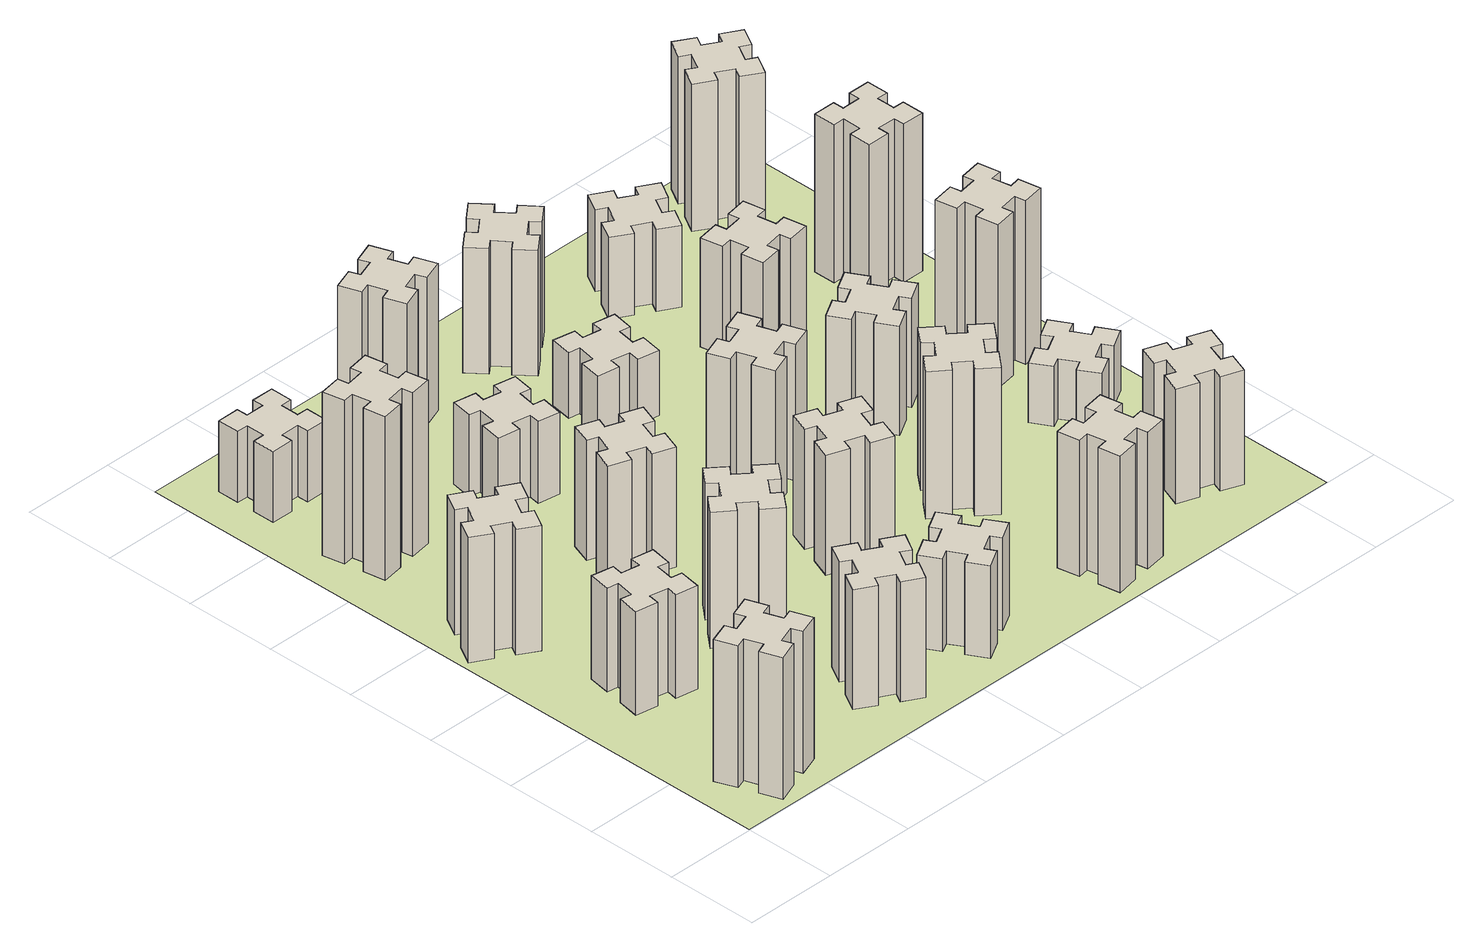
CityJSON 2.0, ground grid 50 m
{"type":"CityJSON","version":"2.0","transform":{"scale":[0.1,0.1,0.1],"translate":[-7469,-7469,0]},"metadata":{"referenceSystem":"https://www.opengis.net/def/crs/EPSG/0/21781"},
"CityObjects":{
"building1":{"type":"Building","attributes":{"class":"1000","function":"1000","usage":"1000","yearOfConstruction":2016,"roofType":"1000","measuredHeight":78,"storeysAboveGround":30,"storeysBelowGround":0},"geometry":[{"type":"Solid","lod":"1","boundaries":[[[[0,1,2,3,4,5,6,7,8,9,10,11,12,13,14,15,16,17,18,19]],[[17,16,20,21]],[[16,15,22,20]],[[15,14,23,22]],[[14,13,24,23]],[[13,12,25,24]],[[12,11,26,25]],[[11,10,27,26]],[[10,9,28,27]],[[9,8,29,28]],[[8,7,30,29]],[[7,6,31,30]],[[6,5,32,31]],[[5,4,33,32]],[[4,3,34,33]],[[3,2,35,34]],[[2,1,36,35]],[[1,0,37,36]],[[0,19,38,37]],[[19,18,39,38]],[[18,17,21,39]],[[24,25,26,27,28,29,30,31,32,33,34,35,36,37,38,39,21,20,22,23]]]]}]},
"building2":{"type":"Building","attributes":{"class":"1000","function":"1000","usage":"1000","yearOfConstruction":2016,"roofType":"1000","measuredHeight":57,"storeysAboveGround":30,"storeysBelowGround":0},"geometry":[{"type":"Solid","lod":"1","boundaries":[[[[40,41,42,43,44,45,46,47,48,49,50,51,52,53,54,55,56,57,58,59]],[[57,56,60,61]],[[56,55,62,60]],[[55,54,63,62]],[[54,53,64,63]],[[53,52,65,64]],[[52,51,66,65]],[[51,50,67,66]],[[50,49,68,67]],[[49,48,69,68]],[[48,47,70,69]],[[47,46,71,70]],[[46,45,72,71]],[[45,44,73,72]],[[44,43,74,73]],[[43,42,75,74]],[[42,41,76,75]],[[41,40,77,76]],[[40,59,78,77]],[[59,58,79,78]],[[58,57,61,79]],[[64,65,66,67,68,69,70,71,72,73,74,75,76,77,78,79,61,60,62,63]]]]}]},
"building3":{"type":"Building","attributes":{"class":"1000","function":"1000","usage":"1000","yearOfConstruction":2016,"roofType":"1000","measuredHeight":69,"storeysAboveGround":30,"storeysBelowGround":0},"geometry":[{"type":"Solid","lod":"1","boundaries":[[[[80,81,82,83,84,85,86,87,88,89,90,91,92,93,94,95,96,97,98,99]],[[97,96,100,101]],[[96,95,102,100]],[[95,94,103,102]],[[94,93,104,103]],[[93,92,105,104]],[[92,91,106,105]],[[91,90,107,106]],[[90,89,108,107]],[[89,88,109,108]],[[88,87,110,109]],[[87,86,111,110]],[[86,85,112,111]],[[85,84,113,112]],[[84,83,114,113]],[[83,82,115,114]],[[82,81,116,115]],[[81,80,117,116]],[[80,99,118,117]],[[99,98,119,118]],[[98,97,101,119]],[[104,105,106,107,108,109,110,111,112,113,114,115,116,117,118,119,101,100,102,103]]]]}]},
"building4":{"type":"Building","attributes":{"class":"1000","function":"1000","usage":"1000","yearOfConstruction":2016,"roofType":"1000","measuredHeight":90,"storeysAboveGround":30,"storeysBelowGround":0},"geometry":[{"type":"Solid","lod":"1","boundaries":[[[[120,121,122,123,124,125,126,127,128,129,130,131,132,133,134,135,136,137,138,139]],[[137,136,140,141]],[[136,135,142,140]],[[135,134,143,142]],[[134,133,144,143]],[[133,132,145,144]],[[132,131,146,145]],[[131,130,147,146]],[[130,129,148,147]],[[129,128,149,148]],[[128,127,150,149]],[[127,126,151,150]],[[126,125,152,151]],[[125,124,153,152]],[[124,123,154,153]],[[123,122,155,154]],[[122,121,156,155]],[[121,120,157,156]],[[120,139,158,157]],[[139,138,159,158]],[[138,137,141,159]],[[144,145,146,147,148,149,150,151,152,153,154,155,156,157,158,159,141,140,142,143]]]]}]},
"building5":{"type":"Building","attributes":{"class":"1000","function":"1000","usage":"1000","yearOfConstruction":2016,"roofType":"1000","measuredHeight":66,"storeysAboveGround":30,"storeysBelowGround":0},"geometry":[{"type":"Solid","lod":"1","boundaries":[[[[160,161,162,163,164,165,166,167,168,169,170,171,172,173,174,175,176,177,178,179]],[[177,176,180,181]],[[176,175,182,180]],[[175,174,183,182]],[[174,173,184,183]],[[173,172,185,184]],[[172,171,186,185]],[[171,170,187,186]],[[170,169,188,187]],[[169,168,189,188]],[[168,167,190,189]],[[167,166,191,190]],[[166,165,192,191]],[[165,164,193,192]],[[164,163,194,193]],[[163,162,195,194]],[[162,161,196,195]],[[161,160,197,196]],[[160,179,198,197]],[[179,178,199,198]],[[178,177,181,199]],[[184,185,186,187,188,189,190,191,192,193,194,195,196,197,198,199,181,180,182,183]]]]}]},
"building6":{"type":"Building","attributes":{"class":"1000","function":"1000","usage":"1000","yearOfConstruction":2016,"roofType":"1000","measuredHeight":39,"storeysAboveGround":30,"storeysBelowGround":0},"geometry":[{"type":"Solid","lod":"1","boundaries":[[[[200,201,202,203,204,205,206,207,208,209,210,211,212,213,214,215,216,217,218,219]],[[217,216,220,221]],[[216,215,222,220]],[[215,214,223,222]],[[214,213,224,223]],[[213,212,225,224]],[[212,211,226,225]],[[211,210,227,226]],[[210,209,228,227]],[[209,208,229,228]],[[208,207,230,229]],[[207,206,231,230]],[[206,205,232,231]],[[205,204,233,232]],[[204,203,234,233]],[[203,202,235,234]],[[202,201,236,235]],[[201,200,237,236]],[[200,219,238,237]],[[219,218,239,238]],[[218,217,221,239]],[[224,225,226,227,228,229,230,231,232,233,234,235,236,237,238,239,221,220,222,223]]]]}]},
"building7":{"type":"Building","attributes":{"class":"1000","function":"1000","usage":"1000","yearOfConstruction":2016,"roofType":"1000","measuredHeight":75,"storeysAboveGround":30,"storeysBelowGround":0},"geometry":[{"type":"Solid","lod":"1","boundaries":[[[[240,241,242,243,244,245,246,247,248,249,250,251,252,253,254,255,256,257,258,259]],[[257,256,260,261]],[[256,255,262,260]],[[255,254,263,262]],[[254,253,264,263]],[[253,252,265,264]],[[252,251,266,265]],[[251,250,267,266]],[[250,249,268,267]],[[249,248,269,268]],[[248,247,270,269]],[[247,246,271,270]],[[246,245,272,271]],[[245,244,273,272]],[[244,243,274,273]],[[243,242,275,274]],[[242,241,276,275]],[[241,240,277,276]],[[240,259,278,277]],[[259,258,279,278]],[[258,257,261,279]],[[264,265,266,267,268,269,270,271,272,273,274,275,276,277,278,279,261,260,262,263]]]]}]},
"building8":{"type":"Building","attributes":{"class":"1000","function":"1000","usage":"1000","yearOfConstruction":2016,"roofType":"1000","measuredHeight":66,"storeysAboveGround":30,"storeysBelowGround":0},"geometry":[{"type":"Solid","lod":"1","boundaries":[[[[280,281,282,283,284,285,286,287,288,289,290,291,292,293,294,295,296,297,298,299]],[[297,296,300,301]],[[296,295,302,300]],[[295,294,303,302]],[[294,293,304,303]],[[293,292,305,304]],[[292,291,306,305]],[[291,290,307,306]],[[290,289,308,307]],[[289,288,309,308]],[[288,287,310,309]],[[287,286,311,310]],[[286,285,312,311]],[[285,284,313,312]],[[284,283,314,313]],[[283,282,315,314]],[[282,281,316,315]],[[281,280,317,316]],[[280,299,318,317]],[[299,298,319,318]],[[298,297,301,319]],[[304,305,306,307,308,309,310,311,312,313,314,315,316,317,318,319,301,300,302,303]]]]}]},
"building9":{"type":"Building","attributes":{"class":"1000","function":"1000","usage":"1000","yearOfConstruction":2016,"roofType":"1000","measuredHeight":51,"storeysAboveGround":30,"storeysBelowGround":0},"geometry":[{"type":"Solid","lod":"1","boundaries":[[[[320,321,322,323,324,325,326,327,328,329,330,331,332,333,334,335,336,337,338,339]],[[337,336,340,341]],[[336,335,342,340]],[[335,334,343,342]],[[334,333,344,343]],[[333,332,345,344]],[[332,331,346,345]],[[331,330,347,346]],[[330,329,348,347]],[[329,328,349,348]],[[328,327,350,349]],[[327,326,351,350]],[[326,325,352,351]],[[325,324,353,352]],[[324,323,354,353]],[[323,322,355,354]],[[322,321,356,355]],[[321,320,357,356]],[[320,339,358,357]],[[339,338,359,358]],[[338,337,341,359]],[[344,345,346,347,348,349,350,351,352,353,354,355,356,357,358,359,341,340,342,343]]]]}]},
"building10":{"type":"Building","attributes":{"class":"1000","function":"1000","usage":"1000","yearOfConstruction":2016,"roofType":"1000","measuredHeight":45,"storeysAboveGround":30,"storeysBelowGround":0},"geometry":[{"type":"Solid","lod":"1","boundaries":[[[[360,361,362,363,364,365,366,367,368,369,370,371,372,373,374,375,376,377,378,379]],[[377,376,380,381]],[[376,375,382,380]],[[375,374,383,382]],[[374,373,384,383]],[[373,372,385,384]],[[372,371,386,385]],[[371,370,387,386]],[[370,369,388,387]],[[369,368,389,388]],[[368,367,390,389]],[[367,366,391,390]],[[366,365,392,391]],[[365,364,393,392]],[[364,363,394,393]],[[363,362,395,394]],[[362,361,396,395]],[[361,360,397,396]],[[360,379,398,397]],[[379,378,399,398]],[[378,377,381,399]],[[384,385,386,387,388,389,390,391,392,393,394,395,396,397,398,399,381,380,382,383]]]]}]},
"building11":{"type":"Building","attributes":{"class":"1000","function":"1000","usage":"1000","yearOfConstruction":2016,"roofType":"1000","measuredHeight":81,"storeysAboveGround":30,"storeysBelowGround":0},"geometry":[{"type":"Solid","lod":"1","boundaries":[[[[400,401,402,403,404,405,406,407,408,409,410,411,412,413,414,415,416,417,418,419]],[[417,416,420,421]],[[416,415,422,420]],[[415,414,423,422]],[[414,413,424,423]],[[413,412,425,424]],[[412,411,426,425]],[[411,410,427,426]],[[410,409,428,427]],[[409,408,429,428]],[[408,407,430,429]],[[407,406,431,430]],[[406,405,432,431]],[[405,404,433,432]],[[404,403,434,433]],[[403,402,435,434]],[[402,401,436,435]],[[401,400,437,436]],[[400,419,438,437]],[[419,418,439,438]],[[418,417,421,439]],[[424,425,426,427,428,429,430,431,432,433,434,435,436,437,438,439,421,420,422,423]]]]}]},
"building12":{"type":"Building","attributes":{"class":"1000","function":"1000","usage":"1000","yearOfConstruction":2016,"roofType":"1000","measuredHeight":66,"storeysAboveGround":30,"storeysBelowGround":0},"geometry":[{"type":"Solid","lod":"1","boundaries":[[[[440,441,442,443,444,445,446,447,448,449,450,451,452,453,454,455,456,457,458,459]],[[457,456,460,461]],[[456,455,462,460]],[[455,454,463,462]],[[454,453,464,463]],[[453,452,465,464]],[[452,451,466,465]],[[451,450,467,466]],[[450,449,468,467]],[[449,448,469,468]],[[448,447,470,469]],[[447,446,471,470]],[[446,445,472,471]],[[445,444,473,472]],[[444,443,474,473]],[[443,442,475,474]],[[442,441,476,475]],[[441,440,477,476]],[[440,459,478,477]],[[459,458,479,478]],[[458,457,461,479]],[[464,465,466,467,468,469,470,471,472,473,474,475,476,477,478,479,461,460,462,463]]]]}]},
"building13":{"type":"Building","attributes":{"class":"1000","function":"1000","usage":"1000","yearOfConstruction":2016,"roofType":"1000","measuredHeight":75,"storeysAboveGround":30,"storeysBelowGround":0},"geometry":[{"type":"Solid","lod":"1","boundaries":[[[[480,481,482,483,484,485,486,487,488,489,490,491,492,493,494,495,496,497,498,499]],[[497,496,500,501]],[[496,495,502,500]],[[495,494,503,502]],[[494,493,504,503]],[[493,492,505,504]],[[492,491,506,505]],[[491,490,507,506]],[[490,489,508,507]],[[489,488,509,508]],[[488,487,510,509]],[[487,486,511,510]],[[486,485,512,511]],[[485,484,513,512]],[[484,483,514,513]],[[483,482,515,514]],[[482,481,516,515]],[[481,480,517,516]],[[480,499,518,517]],[[499,498,519,518]],[[498,497,501,519]],[[504,505,506,507,508,509,510,511,512,513,514,515,516,517,518,519,501,500,502,503]]]]}]},
"building14":{"type":"Building","attributes":{"class":"1000","function":"1000","usage":"1000","yearOfConstruction":2016,"roofType":"1000","measuredHeight":36,"storeysAboveGround":30,"storeysBelowGround":0},"geometry":[{"type":"Solid","lod":"1","boundaries":[[[[520,521,522,523,524,525,526,527,528,529,530,531,532,533,534,535,536,537,538,539]],[[537,536,540,541]],[[536,535,542,540]],[[535,534,543,542]],[[534,533,544,543]],[[533,532,545,544]],[[532,531,546,545]],[[531,530,547,546]],[[530,529,548,547]],[[529,528,549,548]],[[528,527,550,549]],[[527,526,551,550]],[[526,525,552,551]],[[525,524,553,552]],[[524,523,554,553]],[[523,522,555,554]],[[522,521,556,555]],[[521,520,557,556]],[[520,539,558,557]],[[539,538,559,558]],[[538,537,541,559]],[[544,545,546,547,548,549,550,551,552,553,554,555,556,557,558,559,541,540,542,543]]]]}]},
"building15":{"type":"Building","attributes":{"class":"1000","function":"1000","usage":"1000","yearOfConstruction":2016,"roofType":"1000","measuredHeight":75,"storeysAboveGround":30,"storeysBelowGround":0},"geometry":[{"type":"Solid","lod":"1","boundaries":[[[[560,561,562,563,564,565,566,567,568,569,570,571,572,573,574,575,576,577,578,579]],[[577,576,580,581]],[[576,575,582,580]],[[575,574,583,582]],[[574,573,584,583]],[[573,572,585,584]],[[572,571,586,585]],[[571,570,587,586]],[[570,569,588,587]],[[569,568,589,588]],[[568,567,590,589]],[[567,566,591,590]],[[566,565,592,591]],[[565,564,593,592]],[[564,563,594,593]],[[563,562,595,594]],[[562,561,596,595]],[[561,560,597,596]],[[560,579,598,597]],[[579,578,599,598]],[[578,577,581,599]],[[584,585,586,587,588,589,590,591,592,593,594,595,596,597,598,599,581,580,582,583]]]]}]},
"building16":{"type":"Building","attributes":{"class":"1000","function":"1000","usage":"1000","yearOfConstruction":2016,"roofType":"1000","measuredHeight":81,"storeysAboveGround":30,"storeysBelowGround":0},"geometry":[{"type":"Solid","lod":"1","boundaries":[[[[600,601,602,603,604,605,606,607,608,609,610,611,612,613,614,615,616,617,618,619]],[[617,616,620,621]],[[616,615,622,620]],[[615,614,623,622]],[[614,613,624,623]],[[613,612,625,624]],[[612,611,626,625]],[[611,610,627,626]],[[610,609,628,627]],[[609,608,629,628]],[[608,607,630,629]],[[607,606,631,630]],[[606,605,632,631]],[[605,604,633,632]],[[604,603,634,633]],[[603,602,635,634]],[[602,601,636,635]],[[601,600,637,636]],[[600,619,638,637]],[[619,618,639,638]],[[618,617,621,639]],[[624,625,626,627,628,629,630,631,632,633,634,635,636,637,638,639,621,620,622,623]]]]}]},
"building17":{"type":"Building","attributes":{"class":"1000","function":"1000","usage":"1000","yearOfConstruction":2016,"roofType":"1000","measuredHeight":69,"storeysAboveGround":30,"storeysBelowGround":0},"geometry":[{"type":"Solid","lod":"1","boundaries":[[[[640,641,642,643,644,645,646,647,648,649,650,651,652,653,654,655,656,657,658,659]],[[657,656,660,661]],[[656,655,662,660]],[[655,654,663,662]],[[654,653,664,663]],[[653,652,665,664]],[[652,651,666,665]],[[651,650,667,666]],[[650,649,668,667]],[[649,648,669,668]],[[648,647,670,669]],[[647,646,671,670]],[[646,645,672,671]],[[645,644,673,672]],[[644,643,674,673]],[[643,642,675,674]],[[642,641,676,675]],[[641,640,677,676]],[[640,659,678,677]],[[659,658,679,678]],[[658,657,661,679]],[[664,665,666,667,668,669,670,671,672,673,674,675,676,677,678,679,661,660,662,663]]]]}]},
"building18":{"type":"Building","attributes":{"class":"1000","function":"1000","usage":"1000","yearOfConstruction":2016,"roofType":"1000","measuredHeight":60,"storeysAboveGround":30,"storeysBelowGround":0},"geometry":[{"type":"Solid","lod":"1","boundaries":[[[[680,681,682,683,684,685,686,687,688,689,690,691,692,693,694,695,696,697,698,699]],[[697,696,700,701]],[[696,695,702,700]],[[695,694,703,702]],[[694,693,704,703]],[[693,692,705,704]],[[692,691,706,705]],[[691,690,707,706]],[[690,689,708,707]],[[689,688,709,708]],[[688,687,710,709]],[[687,686,711,710]],[[686,685,712,711]],[[685,684,713,712]],[[684,683,714,713]],[[683,682,715,714]],[[682,681,716,715]],[[681,680,717,716]],[[680,699,718,717]],[[699,698,719,718]],[[698,697,701,719]],[[704,705,706,707,708,709,710,711,712,713,714,715,716,717,718,719,701,700,702,703]]]]}]},
"building19":{"type":"Building","attributes":{"class":"1000","function":"1000","usage":"1000","yearOfConstruction":2016,"roofType":"1000","measuredHeight":60,"storeysAboveGround":30,"storeysBelowGround":0},"geometry":[{"type":"Solid","lod":"1","boundaries":[[[[720,721,722,723,724,725,726,727,728,729,730,731,732,733,734,735,736,737,738,739]],[[737,736,740,741]],[[736,735,742,740]],[[735,734,743,742]],[[734,733,744,743]],[[733,732,745,744]],[[732,731,746,745]],[[731,730,747,746]],[[730,729,748,747]],[[729,728,749,748]],[[728,727,750,749]],[[727,726,751,750]],[[726,725,752,751]],[[725,724,753,752]],[[724,723,754,753]],[[723,722,755,754]],[[722,721,756,755]],[[721,720,757,756]],[[720,739,758,757]],[[739,738,759,758]],[[738,737,741,759]],[[744,745,746,747,748,749,750,751,752,753,754,755,756,757,758,759,741,740,742,743]]]]}]},
"building20":{"type":"Building","attributes":{"class":"1000","function":"1000","usage":"1000","yearOfConstruction":2016,"roofType":"1000","measuredHeight":63,"storeysAboveGround":30,"storeysBelowGround":0},"geometry":[{"type":"Solid","lod":"1","boundaries":[[[[760,761,762,763,764,765,766,767,768,769,770,771,772,773,774,775,776,777,778,779]],[[777,776,780,781]],[[776,775,782,780]],[[775,774,783,782]],[[774,773,784,783]],[[773,772,785,784]],[[772,771,786,785]],[[771,770,787,786]],[[770,769,788,787]],[[769,768,789,788]],[[768,767,790,789]],[[767,766,791,790]],[[766,765,792,791]],[[765,764,793,792]],[[764,763,794,793]],[[763,762,795,794]],[[762,761,796,795]],[[761,760,797,796]],[[760,779,798,797]],[[779,778,799,798]],[[778,777,781,799]],[[784,785,786,787,788,789,790,791,792,793,794,795,796,797,798,799,781,780,782,783]]]]}]},
"building21":{"type":"Building","attributes":{"class":"1000","function":"1000","usage":"1000","yearOfConstruction":2016,"roofType":"1000","measuredHeight":45,"storeysAboveGround":30,"storeysBelowGround":0},"geometry":[{"type":"Solid","lod":"1","boundaries":[[[[800,801,802,803,804,805,806,807,808,809,810,811,812,813,814,815,816,817,818,819]],[[817,816,820,821]],[[816,815,822,820]],[[815,814,823,822]],[[814,813,824,823]],[[813,812,825,824]],[[812,811,826,825]],[[811,810,827,826]],[[810,809,828,827]],[[809,808,829,828]],[[808,807,830,829]],[[807,806,831,830]],[[806,805,832,831]],[[805,804,833,832]],[[804,803,834,833]],[[803,802,835,834]],[[802,801,836,835]],[[801,800,837,836]],[[800,819,838,837]],[[819,818,839,838]],[[818,817,821,839]],[[824,825,826,827,828,829,830,831,832,833,834,835,836,837,838,839,821,820,822,823]]]]}]},
"building22":{"type":"Building","attributes":{"class":"1000","function":"1000","usage":"1000","yearOfConstruction":2016,"roofType":"1000","measuredHeight":33,"storeysAboveGround":30,"storeysBelowGround":0},"geometry":[{"type":"Solid","lod":"1","boundaries":[[[[840,841,842,843,844,845,846,847,848,849,850,851,852,853,854,855,856,857,858,859]],[[857,856,860,861]],[[856,855,862,860]],[[855,854,863,862]],[[854,853,864,863]],[[853,852,865,864]],[[852,851,866,865]],[[851,850,867,866]],[[850,849,868,867]],[[849,848,869,868]],[[848,847,870,869]],[[847,846,871,870]],[[846,845,872,871]],[[845,844,873,872]],[[844,843,874,873]],[[843,842,875,874]],[[842,841,876,875]],[[841,840,877,876]],[[840,859,878,877]],[[859,858,879,878]],[[858,857,861,879]],[[864,865,866,867,868,869,870,871,872,873,874,875,876,877,878,879,861,860,862,863]]]]}]},
"building23":{"type":"Building","attributes":{"class":"1000","function":"1000","usage":"1000","yearOfConstruction":2016,"roofType":"1000","measuredHeight":90,"storeysAboveGround":30,"storeysBelowGround":0},"geometry":[{"type":"Solid","lod":"1","boundaries":[[[[880,881,882,883,884,885,886,887,888,889,890,891,892,893,894,895,896,897,898,899]],[[897,896,900,901]],[[896,895,902,900]],[[895,894,903,902]],[[894,893,904,903]],[[893,892,905,904]],[[892,891,906,905]],[[891,890,907,906]],[[890,889,908,907]],[[889,888,909,908]],[[888,887,910,909]],[[887,886,911,910]],[[886,885,912,911]],[[885,884,913,912]],[[884,883,914,913]],[[883,882,915,914]],[[882,881,916,915]],[[881,880,917,916]],[[880,899,918,917]],[[899,898,919,918]],[[898,897,901,919]],[[904,905,906,907,908,909,910,911,912,913,914,915,916,917,918,919,901,900,902,903]]]]}]},
"building24":{"type":"Building","attributes":{"class":"1000","function":"1000","usage":"1000","yearOfConstruction":2016,"roofType":"1000","measuredHeight":87,"storeysAboveGround":30,"storeysBelowGround":0},"geometry":[{"type":"Solid","lod":"1","boundaries":[[[[920,921,922,923,924,925,926,927,928,929,930,931,932,933,934,935,936,937,938,939]],[[937,936,940,941]],[[936,935,942,940]],[[935,934,943,942]],[[934,933,944,943]],[[933,932,945,944]],[[932,931,946,945]],[[931,930,947,946]],[[930,929,948,947]],[[929,928,949,948]],[[928,927,950,949]],[[927,926,951,950]],[[926,925,952,951]],[[925,924,953,952]],[[924,923,954,953]],[[923,922,955,954]],[[922,921,956,955]],[[921,920,957,956]],[[920,939,958,957]],[[939,938,959,958]],[[938,937,941,959]],[[944,945,946,947,948,949,950,951,952,953,954,955,956,957,958,959,941,940,942,943]]]]}]},
"building25":{"type":"Building","attributes":{"class":"1000","function":"1000","usage":"1000","yearOfConstruction":2016,"roofType":"1000","measuredHeight":81,"storeysAboveGround":30,"storeysBelowGround":0},"geometry":[{"type":"Solid","lod":"1","boundaries":[[[[960,961,962,963,964,965,966,967,968,969,970,971,972,973,974,975,976,977,978,979]],[[977,976,980,981]],[[976,975,982,980]],[[975,974,983,982]],[[974,973,984,983]],[[973,972,985,984]],[[972,971,986,985]],[[971,970,987,986]],[[970,969,988,987]],[[969,968,989,988]],[[968,967,990,989]],[[967,966,991,990]],[[966,965,992,991]],[[965,964,993,992]],[[964,963,994,993]],[[963,962,995,994]],[[962,961,996,995]],[[961,960,997,996]],[[960,979,998,997]],[[979,978,999,998]],[[978,977,981,999]],[[984,985,986,987,988,989,990,991,992,993,994,995,996,997,998,999,981,980,982,983]]]]}]},
"landuse1":{"type":"LandUse","attributes":{"name":"plot1","function":"1010"},"geometry":[{"type":"MultiSurface","lod":"1","boundaries":[[[1000,1001,1002,1003]]]}]}
},
"vertices":[
[385,396,0],[291,362,0],[270,418,0],[157,377,0],[199,264,0],[255,285,0],[289,191,0],[233,170,0],[274,57,0],[387,99,0],[366,155,0],[460,189,0],[480,133,0],[593,174,0],[552,287,0],[496,266,0],[462,360,0],[518,380,0],[477,493,0],[364,452,0],[462,360,780],[518,380,780],[496,266,780],[552,287,780],[593,174,780],[480,133,780],[460,189,780],[366,155,780],[387,99,780],[274,57,780],[233,170,780],[289,191,780],[255,285,780],[199,264,780],[157,377,780],[270,418,780],[291,362,780],[385,396,780],[364,452,780],[477,493,780],
[407,1016,0],[505,998,0],[495,939,0],[613,918,0],[634,1037,0],[575,1047,0],[592,1145,0],[651,1135,0],[672,1253,0],[554,1274,0],[544,1215,0],[445,1232,0],[456,1291,0],[337,1312,0],[317,1194,0],[376,1184,0],[358,1085,0],[299,1096,0],[278,977,0],[397,957,0],[358,1085,570],[299,1096,570],[376,1184,570],[317,1194,570],[337,1312,570],[456,1291,570],[445,1232,570],[544,1215,570],[554,1274,570],[672,1253,570],[651,1135,570],[592,1145,570],[575,1047,570],[634,1037,570],[613,918,570],[495,939,570],[505,998,570],[407,1016,570],[397,957,570],[278,977,570],
[374,1926,0],[287,1976,0],[317,2028,0],[213,2088,0],[153,1984,0],[205,1954,0],[155,1867,0],[103,1897,0],[43,1793,0],[147,1733,0],[177,1785,0],[264,1735,0],[234,1683,0],[338,1623,0],[398,1727,0],[346,1757,0],[396,1844,0],[448,1814,0],[508,1918,0],[404,1978,0],[396,1844,690],[448,1814,690],[346,1757,690],[398,1727,690],[338,1623,690],[234,1683,690],[264,1735,690],[177,1785,690],[147,1733,690],[43,1793,690],[103,1897,690],[155,1867,690],[205,1954,690],[153,1984,690],[213,2088,690],[317,2028,690],[287,1976,690],[374,1926,690],[404,1978,690],[508,1918,690],
[405,2812,0],[307,2795,0],[297,2854,0],[178,2833,0],[199,2715,0],[258,2725,0],[276,2627,0],[217,2617,0],[237,2498,0],[356,2519,0],[345,2578,0],[444,2596,0],[454,2537,0],[572,2557,0],[551,2676,0],[492,2665,0],[475,2764,0],[534,2774,0],[513,2892,0],[395,2871,0],[475,2764,900],[534,2774,900],[492,2665,900],[551,2676,900],[572,2557,900],[454,2537,900],[444,2596,900],[345,2578,900],[356,2519,900],[237,2498,900],[217,2617,900],[276,2627,900],[258,2725,900],[199,2715,900],[178,2833,900],[297,2854,900],[307,2795,900],[405,2812,900],[395,2871,900],[513,2892,900],
[1286,277,0],[1336,364,0],[1388,334,0],[1448,438,0],[1344,498,0],[1314,446,0],[1227,496,0],[1257,548,0],[1153,608,0],[1093,504,0],[1145,474,0],[1095,387,0],[1043,417,0],[983,313,0],[1087,253,0],[1117,305,0],[1204,255,0],[1174,203,0],[1278,143,0],[1338,247,0],[1204,255,660],[1174,203,660],[1117,305,660],[1087,253,660],[983,313,660],[1043,417,660],[1095,387,660],[1145,474,660],[1093,504,660],[1153,608,660],[1257,548,660],[1227,496,660],[1314,446,660],[1344,498,660],[1448,438,660],[1388,334,660],[1336,364,660],[1286,277,660],[1338,247,660],[1278,143,660],
[265,3385,0],[265,3285,0],[205,3285,0],[205,3165,0],[325,3165,0],[325,3225,0],[425,3225,0],[425,3165,0],[545,3165,0],[545,3285,0],[485,3285,0],[485,3385,0],[545,3385,0],[545,3505,0],[425,3505,0],[425,3445,0],[325,3445,0],[325,3505,0],[205,3505,0],[205,3385,0],[325,3445,390],[325,3505,390],[425,3445,390],[425,3505,390],[545,3505,390],[545,3385,390],[485,3385,390],[485,3285,390],[545,3285,390],[545,3165,390],[425,3165,390],[425,3225,390],[325,3225,390],[325,3165,390],[205,3165,390],[205,3285,390],[265,3285,390],[265,3385,390],[205,3385,390],[205,3505,390],
[1006,1063,0],[1083,999,0],[1044,953,0],[1136,876,0],[1213,968,0],[1167,1006,0],[1232,1083,0],[1278,1044,0],[1355,1136,0],[1263,1213,0],[1224,1167,0],[1148,1232,0],[1186,1278,0],[1094,1355,0],[1017,1263,0],[1063,1224,0],[999,1148,0],[953,1186,0],[876,1094,0],[968,1017,0],[999,1148,750],[953,1186,750],[1063,1224,750],[1017,1263,750],[1094,1355,750],[1186,1278,750],[1148,1232,750],[1224,1167,750],[1263,1213,750],[1355,1136,750],[1278,1044,750],[1232,1083,750],[1167,1006,750],[1213,968,750],[1136,876,750],[1044,953,750],[1083,999,750],[1006,1063,750],[968,1017,750],[876,1094,750],
[1031,1769,0],[1125,1735,0],[1104,1679,0],[1217,1637,0],[1258,1750,0],[1202,1771,0],[1236,1865,0],[1292,1844,0],[1333,1957,0],[1220,1998,0],[1200,1942,0],[1106,1976,0],[1127,2032,0],[1014,2073,0],[973,1960,0],[1029,1940,0],[995,1846,0],[939,1867,0],[897,1754,0],[1010,1713,0],[995,1846,660],[939,1867,660],[1029,1940,660],[973,1960,660],[1014,2073,660],[1127,2032,660],[1106,1976,660],[1200,1942,660],[1220,1998,660],[1333,1957,660],[1292,1844,660],[1236,1865,660],[1202,1771,660],[1258,1750,660],[1217,1637,660],[1104,1679,660],[1125,1735,660],[1031,1769,660],[1010,1713,660],[897,1754,660],
[1744,496,0],[1657,446,0],[1627,498,0],[1523,438,0],[1583,334,0],[1635,364,0],[1685,277,0],[1633,247,0],[1693,143,0],[1797,203,0],[1767,255,0],[1854,305,0],[1884,253,0],[1988,313,0],[1928,417,0],[1876,387,0],[1826,474,0],[1878,504,0],[1818,608,0],[1714,548,0],[1826,474,510],[1878,504,510],[1876,387,510],[1928,417,510],[1988,313,510],[1884,253,510],[1854,305,510],[1767,255,510],[1797,203,510],[1693,143,510],[1633,247,510],[1685,277,510],[1635,364,510],[1583,334,510],[1523,438,510],[1627,498,510],[1657,446,510],[1744,496,510],[1714,548,510],[1818,608,510],
[1016,2664,0],[998,2565,0],[939,2576,0],[918,2457,0],[1037,2437,0],[1047,2496,0],[1145,2478,0],[1135,2419,0],[1253,2398,0],[1274,2517,0],[1215,2527,0],[1232,2625,0],[1291,2615,0],[1312,2733,0],[1194,2754,0],[1184,2695,0],[1085,2712,0],[1096,2771,0],[977,2792,0],[957,2674,0],[1085,2712,450],[1096,2771,450],[1184,2695,450],[1194,2754,450],[1312,2733,450],[1291,2615,450],[1232,2625,450],[1215,2527,450],[1274,2517,450],[1253,2398,450],[1135,2419,450],[1145,2478,450],[1047,2496,450],[1037,2437,450],[918,2457,450],[939,2576,450],[998,2565,450],[1016,2664,450],[957,2674,450],[977,2792,450],
[1106,3215,0],[1200,3249,0],[1220,3193,0],[1333,3234,0],[1292,3347,0],[1236,3326,0],[1202,3420,0],[1258,3440,0],[1217,3553,0],[1104,3512,0],[1125,3456,0],[1031,3422,0],[1010,3478,0],[897,3437,0],[939,3324,0],[995,3345,0],[1029,3251,0],[973,3230,0],[1014,3117,0],[1127,3159,0],[1029,3251,810],[973,3230,810],[995,3345,810],[939,3324,810],[897,3437,810],[1010,3478,810],[1031,3422,810],[1125,3456,810],[1104,3512,810],[1217,3553,810],[1258,3440,810],[1202,3420,810],[1236,3326,810],[1292,3347,810],[1333,3234,810],[1220,3193,810],[1200,3249,810],[1106,3215,810],[1127,3159,810],[1014,3117,810],
[1940,1302,0],[1846,1336,0],[1867,1392,0],[1754,1433,0],[1713,1320,0],[1769,1300,0],[1735,1206,0],[1679,1227,0],[1637,1114,0],[1750,1073,0],[1771,1129,0],[1865,1095,0],[1844,1039,0],[1957,997,0],[1998,1110,0],[1942,1131,0],[1976,1225,0],[2032,1204,0],[2073,1317,0],[1960,1358,0],[1976,1225,660],[2032,1204,660],[1942,1131,660],[1998,1110,660],[1957,997,660],[1844,1039,660],[1865,1095,660],[1771,1129,660],[1750,1073,660],[1637,1114,660],[1679,1227,660],[1735,1206,660],[1769,1300,660],[1713,1320,660],[1754,1433,660],[1867,1392,660],[1846,1336,660],[1940,1302,660],[1960,1358,660],[2073,1317,660],
[2076,1846,0],[2042,1940,0],[2098,1960,0],[2057,2073,0],[1944,2032,0],[1965,1976,0],[1871,1942,0],[1850,1998,0],[1737,1957,0],[1779,1844,0],[1835,1865,0],[1869,1771,0],[1813,1750,0],[1854,1637,0],[1967,1679,0],[1946,1735,0],[2040,1769,0],[2060,1713,0],[2173,1754,0],[2132,1867,0],[2040,1769,750],[2060,1713,750],[1946,1735,750],[1967,1679,750],[1854,1637,750],[1813,1750,750],[1869,1771,750],[1835,1865,750],[1779,1844,750],[1737,1957,750],[1850,1998,750],[1871,1942,750],[1965,1976,750],[1944,2032,750],[2057,2073,750],[2098,1960,750],[2042,1940,750],[2076,1846,750],[2132,1867,750],[2173,1754,750],
[1756,2764,0],[1738,2665,0],[1679,2676,0],[1658,2557,0],[1777,2537,0],[1787,2596,0],[1885,2578,0],[1875,2519,0],[1993,2498,0],[2014,2617,0],[1955,2627,0],[1972,2725,0],[2031,2715,0],[2052,2833,0],[1934,2854,0],[1924,2795,0],[1825,2812,0],[1836,2871,0],[1717,2892,0],[1697,2774,0],[1825,2812,360],[1836,2871,360],[1924,2795,360],[1934,2854,360],[2052,2833,360],[2031,2715,360],[1972,2725,360],[1955,2627,360],[2014,2617,360],[1993,2498,360],[1875,2519,360],[1885,2578,360],[1787,2596,360],[1777,2537,360],[1658,2557,360],[1679,2676,360],[1738,2665,360],[1756,2764,360],[1697,2774,360],[1717,2892,360],
[2712,245,0],[2695,344,0],[2754,354,0],[2733,472,0],[2615,451,0],[2625,392,0],[2527,375,0],[2517,434,0],[2398,413,0],[2419,295,0],[2478,305,0],[2496,207,0],[2437,197,0],[2457,78,0],[2576,99,0],[2565,158,0],[2664,176,0],[2674,117,0],[2792,137,0],[2771,256,0],[2664,176,750],[2674,117,750],[2565,158,750],[2576,99,750],[2457,78,750],[2437,197,750],[2496,207,750],[2478,305,750],[2419,295,750],[2398,413,750],[2517,434,750],[2527,375,750],[2625,392,750],[2615,451,750],[2733,472,750],[2754,354,750],[2695,344,750],[2712,245,750],[2771,256,750],[2792,137,750],
[2547,1006,0],[2612,1083,0],[2658,1044,0],[2735,1136,0],[2643,1213,0],[2604,1167,0],[2528,1232,0],[2566,1278,0],[2474,1355,0],[2397,1263,0],[2443,1224,0],[2379,1148,0],[2333,1186,0],[2256,1094,0],[2348,1017,0],[2386,1063,0],[2463,999,0],[2424,953,0],[2516,876,0],[2593,968,0],[2463,999,810],[2424,953,810],[2386,1063,810],[2348,1017,810],[2256,1094,810],[2333,1186,810],[2379,1148,810],[2443,1224,810],[2397,1263,810],[2474,1355,810],[2566,1278,810],[2528,1232,810],[2604,1167,810],[2643,1213,810],[2735,1136,810],[2658,1044,810],[2612,1083,810],[2547,1006,810],[2593,968,810],[2516,876,810],
[1888,3219,0],[1964,3283,0],[2003,3237,0],[2095,3314,0],[2018,3406,0],[1972,3368,0],[1907,3444,0],[1953,3483,0],[1876,3575,0],[1784,3498,0],[1823,3452,0],[1746,3387,0],[1708,3433,0],[1616,3356,0],[1693,3264,0],[1739,3303,0],[1803,3226,0],[1757,3188,0],[1834,3096,0],[1926,3173,0],[1803,3226,690],[1757,3188,690],[1739,3303,690],[1693,3264,690],[1616,3356,690],[1708,3433,690],[1746,3387,690],[1823,3452,690],[1784,3498,690],[1876,3575,690],[1953,3483,690],[1907,3444,690],[1972,3368,690],[2018,3406,690],[2095,3314,690],[2003,3237,690],[1964,3283,690],[1888,3219,690],[1926,3173,690],[1834,3096,690],
[2816,1867,0],[2766,1954,0],[2818,1984,0],[2758,2088,0],[2654,2028,0],[2684,1976,0],[2597,1926,0],[2567,1978,0],[2463,1918,0],[2523,1814,0],[2575,1844,0],[2625,1757,0],[2573,1727,0],[2633,1623,0],[2737,1683,0],[2707,1735,0],[2794,1785,0],[2824,1733,0],[2928,1793,0],[2868,1897,0],[2794,1785,600],[2824,1733,600],[2707,1735,600],[2737,1683,600],[2633,1623,600],[2573,1727,600],[2625,1757,600],[2575,1844,600],[2523,1814,600],[2463,1918,600],[2567,1978,600],[2597,1926,600],[2684,1976,600],[2654,2028,600],[2758,2088,600],[2818,1984,600],[2766,1954,600],[2816,1867,600],[2868,1897,600],[2928,1793,600],
[2665,2478,0],[2764,2496,0],[2774,2437,0],[2892,2457,0],[2871,2576,0],[2812,2565,0],[2795,2664,0],[2854,2674,0],[2833,2792,0],[2715,2771,0],[2725,2712,0],[2627,2695,0],[2617,2754,0],[2498,2733,0],[2519,2615,0],[2578,2625,0],[2596,2527,0],[2537,2517,0],[2557,2398,0],[2676,2419,0],[2596,2527,600],[2537,2517,600],[2578,2625,600],[2519,2615,600],[2498,2733,600],[2617,2754,600],[2627,2695,600],[2725,2712,600],[2715,2771,600],[2833,2792,600],[2854,2674,600],[2795,2664,600],[2812,2565,600],[2871,2576,600],[2892,2457,600],[2774,2437,600],[2764,2496,600],[2665,2478,600],[2676,2419,600],[2557,2398,600],
[3420,562,0],[3326,596,0],[3347,652,0],[3234,693,0],[3193,580,0],[3249,560,0],[3215,466,0],[3159,487,0],[3117,374,0],[3230,333,0],[3251,389,0],[3345,355,0],[3324,299,0],[3437,257,0],[3478,370,0],[3422,391,0],[3456,485,0],[3512,464,0],[3553,577,0],[3440,618,0],[3456,485,630],[3512,464,630],[3422,391,630],[3478,370,630],[3437,257,630],[3324,299,630],[3345,355,630],[3251,389,630],[3230,333,630],[3117,374,630],[3159,487,630],[3215,466,630],[3249,560,630],[3193,580,630],[3234,693,630],[3347,652,630],[3326,596,630],[3420,562,630],[3440,618,630],[3553,577,630],
[2497,3165,0],[2584,3115,0],[2554,3063,0],[2658,3003,0],[2718,3107,0],[2666,3137,0],[2716,3224,0],[2768,3194,0],[2828,3298,0],[2724,3358,0],[2694,3306,0],[2607,3356,0],[2637,3408,0],[2533,3468,0],[2473,3364,0],[2525,3334,0],[2475,3247,0],[2423,3277,0],[2363,3173,0],[2467,3113,0],[2475,3247,450],[2423,3277,450],[2525,3334,450],[2473,3364,450],[2533,3468,450],[2637,3408,450],[2607,3356,450],[2694,3306,450],[2724,3358,450],[2828,3298,450],[2768,3194,450],[2716,3224,450],[2666,3137,450],[2718,3107,450],[2658,3003,450],[2554,3063,450],[2584,3115,450],[2497,3165,450],[2467,3113,450],[2363,3173,450],
[3456,1227,0],[3406,1314,0],[3458,1344,0],[3398,1448,0],[3294,1388,0],[3324,1336,0],[3237,1286,0],[3207,1338,0],[3103,1278,0],[3163,1174,0],[3215,1204,0],[3265,1117,0],[3213,1087,0],[3273,983,0],[3377,1043,0],[3347,1095,0],[3434,1145,0],[3464,1093,0],[3568,1153,0],[3508,1257,0],[3434,1145,330],[3464,1093,330],[3347,1095,330],[3377,1043,330],[3273,983,330],[3213,1087,330],[3265,1117,330],[3215,1204,330],[3163,1174,330],[3103,1278,330],[3207,1338,330],[3237,1286,330],[3324,1336,330],[3294,1388,330],[3398,1448,330],[3458,1344,330],[3406,1314,330],[3456,1227,330],[3508,1257,330],[3568,1153,330],
[3365,1872,0],[3267,1855,0],[3257,1914,0],[3138,1893,0],[3159,1775,0],[3218,1785,0],[3236,1687,0],[3177,1677,0],[3197,1558,0],[3316,1579,0],[3305,1638,0],[3404,1656,0],[3414,1597,0],[3532,1617,0],[3511,1736,0],[3452,1725,0],[3435,1824,0],[3494,1834,0],[3473,1952,0],[3355,1931,0],[3435,1824,900],[3494,1834,900],[3452,1725,900],[3511,1736,900],[3532,1617,900],[3414,1597,900],[3404,1656,900],[3305,1638,900],[3316,1579,900],[3197,1558,900],[3177,1677,900],[3236,1687,900],[3218,1785,900],[3159,1775,900],[3138,1893,900],[3257,1914,900],[3267,1855,900],[3365,1872,900],[3355,1931,900],[3473,1952,900],
[3485,2705,0],[3385,2705,0],[3385,2765,0],[3265,2765,0],[3265,2645,0],[3325,2645,0],[3325,2545,0],[3265,2545,0],[3265,2425,0],[3385,2425,0],[3385,2485,0],[3485,2485,0],[3485,2425,0],[3605,2425,0],[3605,2545,0],[3545,2545,0],[3545,2645,0],[3605,2645,0],[3605,2765,0],[3485,2765,0],[3545,2645,870],[3605,2645,870],[3545,2545,870],[3605,2545,870],[3605,2425,870],[3485,2425,870],[3485,2485,870],[3385,2485,870],[3385,2425,870],[3265,2425,870],[3265,2545,870],[3325,2545,870],[3325,2645,870],[3265,2645,870],[3265,2765,870],[3385,2765,870],[3385,2705,870],[3485,2705,870],[3485,2765,870],[3605,2765,870],
[3237,3365,0],[3324,3315,0],[3294,3263,0],[3398,3203,0],[3458,3307,0],[3406,3337,0],[3456,3424,0],[3508,3394,0],[3568,3498,0],[3464,3558,0],[3434,3506,0],[3347,3556,0],[3377,3608,0],[3273,3668,0],[3213,3564,0],[3265,3534,0],[3215,3447,0],[3163,3477,0],[3103,3373,0],[3207,3313,0],[3215,3447,810],[3163,3477,810],[3265,3534,810],[3213,3564,810],[3273,3668,810],[3377,3608,810],[3347,3556,810],[3434,3506,810],[3464,3558,810],[3568,3498,810],[3508,3394,810],[3456,3424,810],[3406,3337,810],[3458,3307,810],[3398,3203,810],[3294,3263,810],[3324,3315,810],[3237,3365,810],[3207,3313,810],[3103,3373,810],
[5,3705,0],[3705,3705,0],[3705,5,0],[5,5,0]
]}
